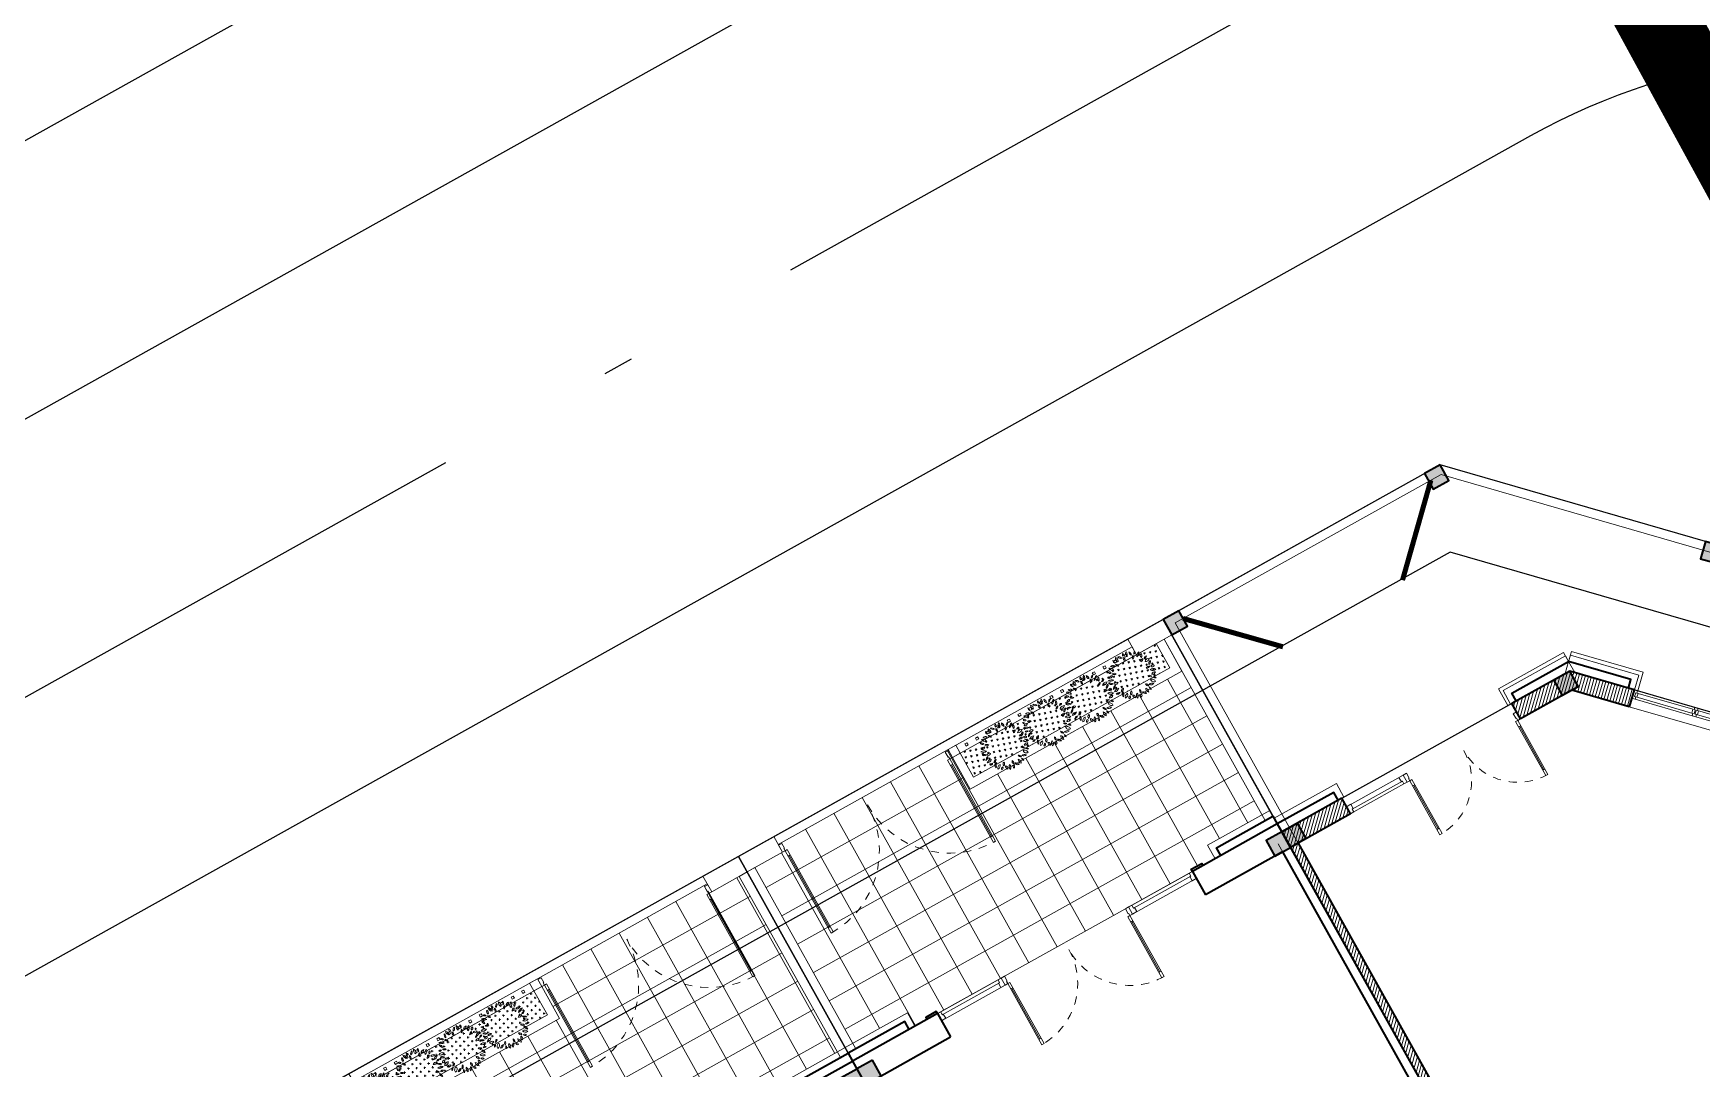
# Model space of a CAD drawing. Header units: millimetres. Extents: x 567980 to 569372, y 2065777 to 2066674.
# Drawn here: x 569114.63 to 569135.21, y 2066350.25 to 2066363.02 of the extents above; entities that cross this region are included whole.
import ezdxf
from ezdxf.xclip import XClip

# ---------------------------------------------------------------- set-up
doc = ezdxf.new("R2010")
doc.units = ezdxf.units.MM
for name, pattern in [('ACAD_ISO10W100', [18.5, 12, -3, 0.5, -3]), ('CENTER', [3, 1.5, -0.5, 0.5, -0.5]), ('HIDDEN', [0.75, 0.5, -0.25]), ('HIDDEN2', [0.1875, 0.125, -0.0625])]:
    doc.linetypes.add(name, pattern=pattern)
for name, color, linetype, lineweight in [('A-CAY', 76, 'Continuous', 13), ('A-COT VACH', 2, 'Continuous', 35), ('A-CUA', 25, 'Continuous', 5), ('A-HATCH', 251, 'Continuous', 5), ('A-NET THAY', 125, 'Continuous', 18), ('A-TRUC', 250, 'CENTER', 5), ('A-TUONG', 255, 'Continuous', 35), ('boDnv', 54, 'Continuous', 25), ('E- RANH GIOI', 1, 'CENTER', 13)]:
    doc.layers.add(name, color=color, linetype=linetype, lineweight=lineweight)
for name, color, linetype in [('BoThamCo', 94, 'Continuous'), ('ChiaLo', 128, 'CENTER'), ('datOlienke', 42, 'Continuous'), ('LogDg', 7, 'Continuous'), ('LoLK', 6, 'Continuous'), ('QUYEN', 7, 'Continuous'), ('RANHGIOI', 2, 'HIDDEN'), ('TimDg', 222, 'Continuous'), ('ViaHeS', 32, 'Continuous')]:
    doc.layers.add(name, color=color, linetype=linetype)
doc.styles.add('rms', font='romans.shx', dxfattribs={"width": 0.7, "bigfont": 'vns.shx'})
doc.linetypes.add('ADL', pattern='A,0.125,-0.15,["++",rms,S=0.5,R=0,X=0,Y=-0.2245],-1.35,1.125', length=2.75)

# ---------------------------------------------------------------- blocks, each defined once
blk = doc.blocks.new('NEN')
at = {"layer": 'boDnv', "color": 10, "linetype": 'ADL', "ltscale": 0.25}
blk.add_lwpolyline([(447.024, -28.766, 0.001711), (440.579, -16.796), (434.623, -15.073), (276.129, -103.512), (274.235, -109.654), (280.307, -121.793)], format="xyb", close=True, dxfattribs=at)
at = {"layer": 'BoThamCo'}
blk.add_lwpolyline([(428.718, -3.481), (430.67, 3.334), (425.842, 12.092), (419.062, 14.034), (356.109, -21.094), (354.179, -27.896), (359.052, -36.629), (365.854, -38.559)], close=True, dxfattribs=at)
at = {"layer": 'ChiaLo', "ltscale": 5}
for points in [[(431.083, -15.903), (440.828, -33.368)], [(425.843, -18.827), (435.588, -36.292)]]:
    blk.add_lwpolyline(points, dxfattribs=at)
at = {"layer": 'datOlienke'}
blk.add_lwpolyline([(448.369, -29.161, 0.001887), (441.258, -15.951), (434.5, -13.997), (275.291, -102.834), (273.162, -109.742), (279.88, -123.176)], format="xyb", close=True, dxfattribs=at)
at = {"layer": 'LogDg'}
blk.add_lwpolyline([(432.824, -4.625, 0.412716), (435.93, 6.222), (431.102, 14.979, 0.415712), (420.198, 18.103), (354.647, -18.474, 0.414214), (351.559, -29.358), (356.432, -38.091, 0.414214), (367.316, -41.178)], format="xyb", close=True, dxfattribs=at)
blk.add_lwpolyline([(462.182, -42.484, 0.004173), (446.541, -13.107, 0.41755), (435.613, -9.94), (272.325, -101.054, 0.401037), (269.068, -111.618), (286.084, -145.639, 0.427514), (297.137, -149.047), (456.991, -59.849, 0.406017), (462.182, -42.484)], format="xyb", dxfattribs=at)
at = {"layer": 'LoLK'}
blk.add_lwpolyline([(441.258, -15.951), (434.5, -13.997), (431.083, -15.903), (440.828, -33.368), (448.369, -29.161, 0.001887)], format="xyb", close=True, dxfattribs=at)
for points in [[(431.083, -15.903), (425.843, -18.827), (435.588, -36.292), (440.828, -33.368)], [(425.843, -18.827), (420.604, -21.751), (430.349, -39.216), (435.588, -36.292)]]:
    blk.add_lwpolyline(points, close=True, dxfattribs=at)
at = {"layer": 'RANHGIOI', "color": 1, "ltscale": 9, "const_width": 1}
blk.add_lwpolyline([(-499.271, -471.636), (-50.48, -321.024, 0.050684), (130.425, -239.135), (301.319, -139.843), (460, -51.299, 0.006594), (435.293, -5.051), (303.078, 234.769), (284.672, 225.077), (-55.993, 76.586), (-56.839, 76.223, -0.005137), (-90.743, 62.093)], format="xyb", dxfattribs=at)
at = {"layer": 'TimDg', "linetype": 'ACAD_ISO10W100', "ltscale": 0.75}
blk.add_lwpolyline([(446.462, -0.451), (260.371, -104.289)], dxfattribs=at)
at = {"layer": 'ViaHeS'}
blk.add_lwpolyline([(425.842, 12.092), (419.062, 14.034), (356.109, -21.094), (354.179, -27.896), (359.052, -36.629), (365.854, -38.559), (428.718, -3.481), (430.67, 3.334)], close=True, dxfattribs=at)
blk.add_lwpolyline([(441.258, -15.951), (434.5, -13.997), (275.291, -102.834), (273.162, -109.742), (288.93, -141.269), (295.49, -143.229), (301.319, -139.843), (453.888, -54.71), (456.773, -45.088, 0.004151)], format="xyb", close=True, dxfattribs=at)
blk = doc.blocks.new('NEN A')
at = {"layer": 'datOlienke'}
blk.add_lwpolyline([(7.63, 25, 0.001887), (7.857, 40), (2.908, 45), (-179.409, 45), (-184.635, 40.005), (-185.313, 25)], format="xyb", close=True, dxfattribs=at)
at = {"layer": 'LoLK'}
for points in [[(-7.005, 45), (-13.005, 45), (-13.005, 25), (-7.005, 25)], [(-1.005, 45), (-7.005, 45), (-7.005, 25), (-1.005, 25)]]:
    blk.add_lwpolyline(points, close=True, dxfattribs=at)
blk.add_lwpolyline([(7.857, 40), (2.908, 45), (-1.005, 45), (-1.005, 25), (7.63, 25, 0.001887)], format="xyb", close=True, dxfattribs=at)
blk = doc.blocks.new('cot 220')
at = {"layer": 'A-COT VACH'}
h = blk.add_hatch(color=256, dxfattribs=at)
h.dxf.hatch_style = 1
h.paths.add_polyline_path([(110, 110), (-110, 110), (-110, -110), (110, -110)])
blk.add_lwpolyline([(-110, -110), (110, -110), (110, 110), (-110, 110)], close=True, dxfattribs=at)
blk = doc.blocks.new('cot gia md a1')
at = {"layer": 'A-NET THAY'}
blk.add_lwpolyline([(880, 0), (880, -190), (0, -190), (0, -110)], dxfattribs=at)
at = {"layer": 'A-TUONG'}
blk.add_lwpolyline([(800, 0), (800, -110), (0, -110), (0, 0)], dxfattribs=at)
blk = doc.blocks.new('phao cua chinh mb a1')
at = {"layer": 'A-TUONG'}
blk.add_lwpolyline([(0, 0), (0, -30), (-150, -30), (-150, 0)], dxfattribs=at)
blk = doc.blocks.new('TRU CONG')
at = {"layer": 'A-NET THAY'}
blk.add_lwpolyline([(0, 0), (500, 0), (500, 220), (0, 220)], close=True, dxfattribs=at)
blk = doc.blocks.new('*U304')
for p, q in [((90, 1450), (50, 1450)), ((70, 100), (70, 1450)), ((3110, 1450), (3150, 1450)), ((3130, 100), (3130, 1450)), ((90, 100), (50, 100)), ((3110, 100), (3150, 100))]:
    blk.add_line(p, q)
for points in [[(50, 0), (90, 0), (90, 1550), (50, 1550)], [(3150, 0), (3110, 0), (3110, 1550), (3150, 1550)], [(0, -133), (60, -133), (60, -40), (50, -40), (50, 0), (0, 0)], [(3200, -133), (3140, -133), (3140, -40), (3150, -40), (3150, 0), (3200, 0)]]:
    blk.add_lwpolyline(points, close=True)
at = {"linetype": 'HIDDEN2'}
for centre, start, end in [((50, 0), 0, 90), ((3150, 0), 90, 180)]:
    blk.add_arc(centre, 1550, start, end, dxfattribs=at)
blk = doc.blocks.new('*U316')
at = {"layer": 'A-NET THAY'}
blk.add_lwpolyline([(-0.015, -0.015), (0.015, -0.015), (0.015, 0.015), (-0.015, 0.015)], close=True, dxfattribs=at)
blk = doc.blocks.new('*U317')
at = {"layer": 'A-NET THAY', "color": 0, "linetype": 'ByBlock', "lineweight": -2, "transparency": 16777216}
for p in [(0, 0), (0.15, 0), (0.3, 0), (0.45, 0), (0.6, 0), (0.75, 0), (0.9, 0), (1.05, 0), (1.2, 0), (1.35, 0), (1.5, 0), (1.65, 0), (1.8, 0), (1.95, 0), (2.1, 0), (2.25, 0)]:
    blk.add_blockref('*U316', p, dxfattribs=at)
blk = doc.blocks.new('mb-cay40')
at = {"color": 0, "linetype": 'ByBlock'}
for centre, radius, start, end in [((-654, 503), 44.2, 163.4933, 274.4697), ((-693, 471), 44.2, 343.4933, 94.4697), ((-542, 597), 98.1, 183.3189, 263.1904), ((-651, 494), 98.1, 3.3189, 83.1904), ((-620, 357), 75.8, 22.5723, 98.3335), ((-561, 461), 75.8, 202.5723, 278.3335), ((-554, 556), 69.9, 25.4537, 116.6852), ((-522, 648), 69.9, 205.4537, 296.6852), ((-427, 694), 54.1, 146.8151, 244.0193), ((-496, 675), 54.1, 326.8151, 64.0193), ((-390, 597), 66.9, 168.8066, 257.6391), ((-470, 545), 66.9, 348.8066, 77.6391), ((-300, 710), 100, 149.4737, 231.7586), ((-448, 683), 100, 329.4737, 51.7586), ((-231, 779), 98.1, 192.306, 259.6849), ((-344, 662), 98.1, 12.306, 79.6849), ((-148, 638), 79.7, 145.5248, 220.8327), ((-273, 631), 79.7, 325.5248, 40.8327), ((-136, 737), 62.9, 125.4093, 202.7101), ((-231, 764), 62.9, 305.4093, 22.7101), ((16, 684), 137, 133.8117, 194.3077), ((-211, 749), 137, 313.8117, 14.3077), ((113, 711), 137, 163.4642, 212.7906), ((49, 562), 68.8, 103.8914, 198.9039), ((-134, 676), 137, 343.4642, 32.7906), ((-33, 607), 68.8, 283.8914, 18.9039), ((138, 616), 80.6, 104.1004, 168.465), ((40, 710), 80.6, 284.1004, 348.465), ((230, 506), 141, 100.3005, 160.4476), ((72, 692), 141, 280.3005, 340.4476), ((213, 369), 79.6, 86.0282, 161.3698), ((143, 474), 79.6, 266.0282, 341.3698), ((260, 521), 76.9, 122.5817, 207.18), ((150, 551), 76.9, 302.5817, 27.18), ((300, 426), 53.5, 59.9815, 155.6676), ((278, 494), 53.5, 239.9815, 335.6676), ((-767, 152), 75.6, 44.2576, 108.5927), ((-736, 277), 75.6, 224.2576, 288.5927), ((-743, 226), 96, 30.9482, 110.5784), ((-695, 365), 96, 210.9482, 290.5784), ((-787, 176), 111, 280.8762, 345.4479), ((-659, 40), 111, 100.8762, 165.4479), ((-690, -39), 87.4, 54.9745, 151.3792), ((-716, 74), 87.4, 234.9745, 331.3792), ((-680, 301), 102, 69.7201, 135.6489), ((-718, 468), 102, 249.7201, 315.6489), ((-638, 119), 83.9, 60.5095, 129.292), ((-649, 257), 83.9, 240.5095, 309.292), ((159, -75), 77.3, 28.8072, 103.9199), ((208, 37), 77.3, 208.8072, 283.9199), ((243, 141), 78, 58.8748, 131.2135), ((232, 267), 78, 238.8748, 311.2135), ((320, 284), 110, 64.7353, 140.5781), ((282, 453), 110, 244.7353, 320.5781), ((314, -59), 90.4, 71.3712, 141.7535), ((272, 83), 90.4, 251.3712, 321.7535), ((293, 25), 97.6, 29.1952, 106.7189), ((350, 166), 97.6, 209.1952, 286.7189), ((359, 242), 79.1, 90.2529, 173.5221), ((280, 330), 79.1, 270.2529, 353.5221), ((344, 142), 53.6, 28.1981, 112.1918), ((371, 217), 53.6, 208.1981, 292.1918), ((-675, -123), 70, 71.8192, 140.0818), ((-707, -12), 70, 251.8192, 320.0818), ((-557, -163), 78, 113.4753, 203.456), ((-660, -123), 78, 293.4753, 23.456), ((-617, 21), 75, 267.1724, 337.2365), ((-551, -83), 75, 87.1724, 157.2365), ((-605, -147), 107, 271.6328, 352.0268), ((-496, -269), 107, 91.6328, 172.0268), ((-473, -294), 49.3, 76.5419, 193.4774), ((-509, -257), 49.3, 256.5419, 13.4774), ((-342, -221), 95.9, 122.8873, 186.7253), ((-489, -152), 95.9, 302.8873, 6.7253), ((-314, -281), 91.1, 159.117, 230.3606), ((-457, -318), 91.1, 339.117, 50.3606), ((-220, -348), 109, 122.117, 201.7275), ((-379, -297), 109, 302.117, 21.7275), ((-170, -364), 62.5, 129.7475, 206.0709), ((-267, -343), 62.5, 309.7475, 26.0709), ((-133, -236), 75.4, 148.7877, 221.5977), ((-253, -247), 75.4, 328.7877, 41.5977), ((-160, -372), 84.6, 5.3196, 80.419), ((-61, -281), 84.6, 185.3196, 260.419), ((100, -278), 148, 165.2071, 218.3217), ((-159, -332), 148, 345.2071, 38.3217), ((-19, -211), 70.3, 353.65, 74.6514), ((70, -151), 70.3, 173.65, 254.6514), ((110, -276), 64.3, 156.7754, 231.288), ((11, -301), 64.3, 336.7754, 51.288), ((113, -290), 96.7, 38.6962, 106.2415), ((162, -137), 96.7, 218.6962, 286.2415), ((133, -213), 116, 6.5487, 76.8911), ((275, -87), 116, 186.5487, 256.8911), ((243, -118), 50.7, 359.2557, 87.6287), ((296, -68), 50.7, 179.2557, 267.6287)]:
    blk.add_arc(centre, radius, start, end, dxfattribs=at)
blk = doc.blocks.new('*U310')
at = {"layer": 'A-CAY', "xscale": 0.0005, "yscale": 0.0005, "zscale": 0.0005, "rotation": 296.5718179110141}
blk.add_blockref('mb-cay40', (-0.044, -0.134), dxfattribs=at)
blk = doc.blocks.new('*U311')
at = {"layer": 'A-NET THAY', "color": 0, "linetype": 'ByBlock', "lineweight": -2, "transparency": 16777216}
for p in [(0, 0), (0.6, 0), (1.2, 0), (1.8, 0)]:
    blk.add_blockref('*U310', p, dxfattribs=at)
blk = doc.blocks.new('*U305')
for p, q in [((90, -100), (50, -100)), ((70, -100), (70, -1050)), ((2310, -100), (2350, -100)), ((2330, -100), (2330, -1050)), ((90, -1050), (50, -1050)), ((2310, -1050), (2350, -1050))]:
    blk.add_line(p, q)
for points in [[(0, 133), (60, 133), (60, 40), (50, 40), (50, 0), (0, 0)], [(2400, 133), (2340, 133), (2340, 40), (2350, 40), (2350, 0), (2400, 0)], [(50, 0), (90, 0), (90, -1150), (50, -1150)], [(2350, 0), (2310, 0), (2310, -1150), (2350, -1150)]]:
    blk.add_lwpolyline(points, close=True)
at = {"linetype": 'HIDDEN2'}
for centre, start, end in [((50, 0), 270, 0), ((2350, 0), 180, 270)]:
    blk.add_arc(centre, 1150, start, end, dxfattribs=at)
blk = doc.blocks.new('*U303')
at = {"ltscale": 10}
for p, q in [((900, 0), (0, 0)), ((855, -60), (45, -60)), ((855, -100), (45, -100))]:
    blk.add_line(p, q, dxfattribs=at)
for points in [[(0, -100), (45, -100), (45, -60), (60, -60), (60, 0), (0, 0)], [(900, -100), (855, -100), (855, -60), (840, -60), (840, 0), (900, 0)]]:
    blk.add_lwpolyline(points, close=True, dxfattribs=at)
blk = doc.blocks.new('MBT1 A1')
at = {"layer": 'A-HATCH'}
h = blk.add_hatch(dxfattribs=at)
h.set_pattern_fill('SQRTMPLT', color=256, scale=0.4, pattern_type=2)
h.set_pattern_definition([(6e-15, (-410.51707, -66.48982), (-3e-17, 0.4), []), (90, (-410.51707, -66.48982), (-0.4, 0), [])])
h.paths.add_polyline_path([(5.89, -17.3), (5.12, -17.3), (5.12, -17.11), (4.95, -17.11), (4.95, -17.14), (4.8, -17.14), (4.8, -17.11), (1.2, -17.11), (1.2, -17.14), (1.05, -17.14), (1.05, -17.11), (0.88, -17.11), (0.88, -17.3), (0.11, -17.3), (0.11, -19.33), (3.1, -19.33), (3.1, -19.78), (3.1, -19.89), (5.5, -19.89), (5.5, -19.78), (5.89, -19.78)])
at = {"layer": 'A-HATCH', "true_color": 0x46cb3a}
h = blk.add_hatch(dxfattribs=at)
h.set_pattern_fill('CROSS', color=95, scale=0.2, angle=-63.4282, double=1)
h.set_pattern_definition([(296.571818, (-410.51707, -66.48982), (0.0670846797, -0.022352757), [0.025, -0.075]), (26.571818, (-410.522656, -66.50659), (0.022352757, 0.0670846797), [0.025, -0.075])])
h.paths.add_polyline_path([(2.99, -19.44), (0.22, -19.44), (0.22, -19.78), (2.99, -19.78)])
at = {"layer": 'A-NET THAY'}
for p, q in [((1.2, -17.11), (4.8, -17.11)), ((3.1, -19.89), (5.5, -19.89)), ((0.5, -20), (5.5, -20))]:
    blk.add_line(p, q, dxfattribs=at)
for points in [[(0, -19.78), (0, -17.22), (0.11, -17.22), (0.11, -19.78)], [(6, -19.78), (6, -17.22), (5.89, -17.22), (5.89, -19.78)], [(0.11, -19.78), (3.1, -19.78), (3.1, -19.33), (0.11, -19.33)], [(0.5, -19.89), (3.1, -19.89), (3.1, -19.78), (0.5, -19.78)], [(2.99, -19.89), (3.1, -19.89), (3.1, -19.78), (2.99, -19.78)]]:
    blk.add_lwpolyline(points, close=True, dxfattribs=at)
blk.add_lwpolyline([(2.99, -19.78), (2.99, -19.44), (0.22, -19.44), (0.22, -19.78)], dxfattribs=at)
at = {"layer": 'A-TRUC', "ltscale": 0.5}
blk.add_line((0.11, -16.89), (0.11, -2.11), dxfattribs=at)
at = {"layer": 'A-TUONG'}
for p, q in [((0, -17.11), (0, -2)), ((6, -17.11), (6, -2)), ((0.11, -16.78), (0.11, -12.5)), ((0.11, -16.78), (1.2, -16.78)), ((1.2, -17.11), (1.2, -16.78)), ((5.89, -16.78), (4.8, -16.78)), ((4.8, -17.11), (4.8, -16.78)), ((0, -17.11), (1.2, -17.11)), ((4.8, -17.11), (6, -17.11))]:
    blk.add_line(p, q, dxfattribs=at)
at = {"layer": 'A-COT VACH', "xscale": 0.001, "yscale": 0.001, "zscale": 0.001}
for p in [(0.11, -16.89), (5.89, -16.89)]:
    blk.add_blockref('cot 220', p, dxfattribs=at)
at = {"layer": 'A-CUA', "extrusion": (0, 0, -1), "xscale": 0.0007500000000000045, "yscale": 0.0007500000000000045, "zscale": -0.0007500000000000046, "rotation": 179.9999363377021}
blk.add_blockref('*U305', (-2.1, -17.01), dxfattribs=at)
at = {"layer": 'A-CUA', "yscale": 0.001, "zscale": 0.001, "rotation": 6.366229791333411e-05}
for p, xscale in [((1.2, -17.01), 0.001), ((4.8, -17.01), -0.001)]:
    blk.add_blockref('*U303', p, dxfattribs=dict(at, xscale=xscale))
at = {"layer": 'A-CUA', "extrusion": (0, 0, -1), "xscale": -0.0007500000000000044, "yscale": 0.0007500000000000044, "zscale": -0.0007500000000000044}
blk.add_blockref('*U304', (-3.1, -19.78), dxfattribs=at)
at = {"layer": 'A-NET THAY', "yscale": 0.001, "zscale": 0.001}
for name, p, xscale in [('cot gia md a1', (0, -17.11), 0.001), ('phao cua chinh mb a1', (1.2, -17.11), 0.001), ('phao cua chinh mb a1', (4.8, -17.11), -0.001), ('cot gia md a1', (6, -17.11), -0.001), ('TRU CONG', (0, -20), 0.001), ('TRU CONG', (6, -20), -0.001)]:
    blk.add_blockref(name, p, dxfattribs=dict(at, xscale=xscale))
at = {"layer": 'A-NET THAY'}
for name, p in [('*U311', (0.67, -19.587)), ('*U317', (0.62, -19.835))]:
    blk.add_blockref(name, p, dxfattribs=at)
blk = doc.blocks.new('c a3')
at = {"layer": 'A-NET THAY'}
blk.add_line((-6915, 19890), (-6915, 20000), dxfattribs=at)
at = {"layer": 'A-NET THAY', "ltscale": 100}
for points in [[(0, 20000), (-8635, 20000), (-8862, 5000), (-3913, 0), (0, 0)], [(-110, 19890), (-8527, 19890), (-8752, 5044), (-3867, 110), (-110, 110)]]:
    blk.add_lwpolyline(points, close=True, dxfattribs=at)
at = {"layer": 'QUYEN'}
for points in [[(-8415, 19890, 37.5, 37.5, 0), (-7872, 19346, 0, 0, 0.192739), (-7665, 19890, 0, 0, 1.782882)], [(-6915, 19890, 37.5, 37.5, 0), (-7459, 19346, 0, 0, -0.192739), (-7665, 19890, 0, 0, -1.782882)], [(-3720, 110, 62.5, 62.5, 0), (-2814, 1016, 0, 0, -0.192739), (-2470, 110, 0, 0, -1.782882)], [(-220, 110, 62.5, 62.5, 0), (-1126, 1016, 0, 0, 0.192739), (-1470, 110, 0, 0, 1.782882)]]:
    blk.add_lwpolyline(points, format="xyseb", dxfattribs=at)
at = {"layer": 'A-COT VACH'}
for p in [(-8525, 19890), (-4318, 19890), (-110, 19890), (-3803, 110), (-110, 110)]:
    blk.add_blockref('cot 220', p, dxfattribs=at)
for p, rotation in [((-8616, 14908), 359.332740468468), ((-8694, 10008), 359.332740468468), ((-8751, 5108), 359.332740468468), ((-6309, 2577), 314.7104517885846)]:
    blk.add_blockref('cot 220', p, dxfattribs=dict(at, rotation=rotation))
blk = doc.blocks.new('*U416')
at = {"layer": 'A-CUA', "color": 32}
for points in [[(60, -40), (45, -40), (45, -10), (0, -10), (0, -40), (0, -40), (0, -90), (0, -90), (0, -120), (45, -120), (45, -90), (60, -90)], [(30, -90), (60, -90), (60, -40), (30, -40)], [(793, -90), (763, -90), (763, -40), (793, -40)], [(822, -90), (807, -90), (807, -40), (822, -40), (822, -10), (777, -10), (777, -40), (793, -40), (793, -90), (777, -90), (777, -120), (822, -120)], [(807, -90), (837, -90), (837, -40), (807, -40)], [(1540, -40), (1555, -40), (1555, -10), (1600, -10), (1600, -40), (1600, -40), (1600, -90), (1600, -90), (1600, -120), (1555, -120), (1555, -90), (1540, -90)], [(1570, -90), (1540, -90), (1540, -40), (1570, -40)]]:
    blk.add_lwpolyline(points, close=True, dxfattribs=at)
at = {"layer": 'A-CUA', "color": 37, "lineweight": -2}
for points in [[(45, -10), (777, -10), (777, -40), (45, -40)], [(45, -90), (777, -90), (777, -120), (45, -120)], [(1555, -10), (822, -10), (822, -40), (1555, -40)], [(1555, -90), (822, -90), (822, -120), (1555, -120)]]:
    blk.add_lwpolyline(points, close=True, dxfattribs=at)
blk = doc.blocks.new('*U520')
for p, q in [((90, 917), (50, 917)), ((70, 100), (70, 917)), ((2043, 917), (2083, 917)), ((2063, 100), (2063, 917)), ((90, 100), (50, 100)), ((2043, 100), (2083, 100))]:
    blk.add_line(p, q)
for points in [[(50, 0), (90, 0), (90, 1017), (50, 1017)], [(2083, 0), (2043, 0), (2043, 1017), (2083, 1017)], [(0, -133), (60, -133), (60, -40), (50, -40), (50, 0), (0, 0)], [(2133, -133), (2073, -133), (2073, -40), (2083, -40), (2083, 0), (2133, 0)]]:
    blk.add_lwpolyline(points, close=True)
at = {"linetype": 'HIDDEN2'}
for centre, start, end in [((50, 0), 0, 90), ((2083, 0), 90, 180)]:
    blk.add_arc(centre, 1017, start, end, dxfattribs=at)
blk = doc.blocks.new('*U519')
at = {"ltscale": 10}
for p, q in [((800, 0), (0, 0)), ((755, -60), (45, -60)), ((755, -100), (45, -100))]:
    blk.add_line(p, q, dxfattribs=at)
for points in [[(0, -100), (45, -100), (45, -60), (60, -60), (60, 0), (0, 0)], [(800, -100), (755, -100), (755, -60), (740, -60), (740, 0), (800, 0)]]:
    blk.add_lwpolyline(points, close=True, dxfattribs=at)
blk = doc.blocks.new('tt t1 t3')
at = {"layer": 'A-HATCH'}
h = blk.add_hatch(dxfattribs=at)
h.set_pattern_fill('ANSI31', color=256, scale=300)
h.set_pattern_definition([(45, (4419.76, 16521.29), (-26.5165, 26.5165), [])])
h.paths.add_polyline_path([(4069, 17000), (3250, 17000), (3250, 16780), (3977, 16780), (4494, 16258), (4650, 16412)])
h.paths.add_polyline_path([(6357, 14688), (5776, 15275), (5619, 15121), (6136, 14599), (6119, 13491), (6339, 13488)])
h.paths.add_polyline_path([(6078, 10792), (6298, 10788), (6321, 12288), (6101, 12291)])
h.paths.add_polyline_path([(5986, 4692), (6206, 4689), (6257, 8089), (6038, 8092)])
h.paths.add_polyline_path([(5949, 2220), (5090, 2220), (5090, 2000), (6165, 2000), (6182, 3089), (5962, 3093)])
h.paths.add_polyline_path([(1980, 3120), (2090, 3120), (2090, 3850), (1980, 3850)], flags=17)
h.paths.add_polyline_path([(1980, 3960), (220, 3960), (220, 3850), (2090, 3850), (2090, 4070), (1980, 4070)], flags=17)
h.paths.add_polyline_path([(1980, 4873), (2090, 4873), (2090, 5600), (1980, 5600)], flags=17)
h.paths.add_polyline_path([(370, 4810), (220, 4810), (220, 4700), (480, 4700), (480, 5600), (370, 5600)], flags=17)
h.paths.add_polyline_path([(220, 11560), (110, 11560), (110, 16780), (850, 16780), (850, 17000), (0, 17000), (0, 2000), (2090, 2000), (2090, 2220), (110, 2220), (110, 3850), (220, 3850)])
at = {"layer": 'A-NET THAY'}
for p, q in [((850, 17000), (3250, 17000)), ((4494, 16258), (5619, 15121)), ((5776, 15275), (4650, 16412))]:
    blk.add_line(p, q, dxfattribs=at)
at = {"layer": 'A-TUONG'}
for p, q in [((850, 16780), (850, 17000)), ((3250, 16780), (3250, 17000)), ((4650, 16412), (4494, 16258))]:
    blk.add_line(p, q, dxfattribs=at)
for points in [[(850, 17000), (0, 17000), (0, 2000), (2090, 2000)], [(4650, 16412), (4069, 17000), (3250, 17000)], [(850, 16780), (110, 16780), (110, 11560), (220, 11560), (220, 3850), (110, 3850), (110, 2220), (2090, 2220)], [(4494, 16258), (3977, 16780), (3250, 16780)]]:
    blk.add_lwpolyline(points, dxfattribs=at)
at = {"layer": 'Defpoints'}
blk.add_lwpolyline([(0, 17000), (0, 2000), (6165, 2000), (6355, 14680), (4069, 17000)], close=True, dxfattribs=at)
at = {"layer": 'A-COT VACH', "xscale": -1, "rotation": 180}
for p in [(110, 16890), (3955, 16890)]:
    blk.add_blockref('cot 220', p, dxfattribs=at)
at = {"layer": 'A-CUA'}
blk.add_blockref('*U519', (850, 16880), dxfattribs=at)
at = {"layer": 'A-CUA', "extrusion": (0, 0, -1), "xscale": 0.7500000000000044, "yscale": 0.7500000000000044, "zscale": -0.7500000000000044, "rotation": 180}
blk.add_blockref('*U520', (-1650, 16780), dxfattribs=at)
at = {"layer": 'A-CUA', "xscale": -1, "rotation": 314.7104517964747}
blk.add_blockref('*U416', (5783, 15282), dxfattribs=at)
at = {"layer": 'A-NET THAY', "xscale": -1, "rotation": 180}
blk.add_blockref('cot gia md a1', (0, 17000), dxfattribs=at)
at = {"layer": 'A-NET THAY'}
ref = blk.add_blockref('cot gia md a1', (4114, 17000), dxfattribs=dict(at, rotation=180))
XClip(ref).set_block_clipping_path([(0, -110), (109.9999999991, 0), (919.6847003136, 0), (919.6847003136, -236.7694097849), (0, -236.7694097849)])
ref = blk.add_blockref('cot gia md a1', (4036, 17033), dxfattribs=dict(at, xscale=-1, rotation=134.7104517965202))
XClip(ref).set_block_clipping_path([(0, -110), (109.9999999991, 0), (919.6847003136, 0), (919.6847003136, -236.7694097849), (0, -236.7694097849)])
at = {"layer": 'A-TUONG', "rotation": 180}
blk.add_blockref('c a3', (0, 20000), dxfattribs=at)
blk = doc.blocks.new('MBT1 A')
at = {"layer": 'E- RANH GIOI', "xscale": 0.0009999998000818921, "yscale": 0.0009999998000818921, "zscale": 0.0009999998000818921, "rotation": 6.659343603825372e-09}
blk.add_blockref('tt t1 t3', (-1.005, 25), dxfattribs=at)
at = {"layer": 'LoLK'}
blk.add_blockref('NEN A', (0, 0), dxfattribs=at)
at = {"layer": 'LoLK', "xscale": -1, "rotation": 180}
blk.add_blockref('MBT1 A1', (-13.005, 25), dxfattribs=at)
at = {"layer": 'LoLK', "rotation": 180}
blk.add_blockref('MBT1 A1', (-1.005, 25), dxfattribs=at)

msp = doc.modelspace()

# ---------------------------------------------------------------- linework, layer by layer
at = {"layer": 'RANHGIOI', "color": 1, "ltscale": 9, "const_width": 1}
msp.add_lwpolyline([(568198.209, 2065900.061), (568647.001, 2066050.673, 0.050684), (568827.906, 2066132.562), (568998.799, 2066231.855), (569157.481, 2066320.398, 0.006594), (569132.774, 2066366.646), (569000.559, 2066606.466), (568982.152, 2066596.774), (568641.488, 2066448.283), (568640.642, 2066447.92, -0.005137), (568606.738, 2066433.79)], format="xyb", dxfattribs=at)

# ---------------------------------------------------------------- next in the draw order: block references
at = {"layer": 'boDnv'}
msp.add_blockref('NEN', (568697.481, 2066371.697), dxfattribs=at)

# ---------------------------------------------------------------- next in the draw order: block references
at = {"layer": 'LoLK', "rotation": 29.16129448356799}
msp.add_blockref('MBT1 A', (569151.368, 2066316.987), dxfattribs=at)

doc.saveas('drawing.dxf')
